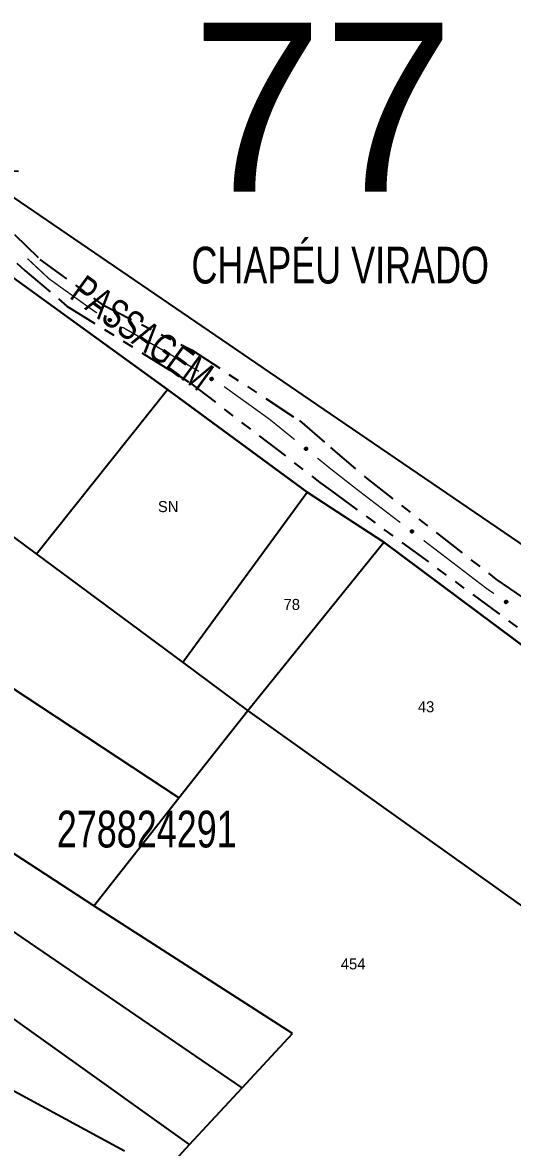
# Model space of a CAD drawing. Extents: x 204373 to 205952, y 4873300 to 4875179.
# Drawn here: x 204595.5 to 204662.1, y 4873976.1 to 4874129.1 of the extents above; entities that cross this region are included whole.
import ezdxf
from ezdxf.enums import TextEntityAlignment as Align

# ---------------------------------------------------------------- set-up
doc = ezdxf.new("R2010")
doc.units = 0
doc.header["$LTSCALE"] = 1.5
doc.header["$MEASUREMENT"] = 0
doc.linetypes.add('TRACO_25', pattern=[8, 3, -1, 1, -1, 1, -1])
for name, color, linetype in [('CD_MALHA_LOTES', 7, 'CONTINUOUS'), ('CD_TXT_QUADRA', 255, 'CONTINUOUS'), ('LM-TXT-LSB', 7, 'CONTINUOUS'), ('RU-QUADRA', 220, 'CONTINUOUS'), ('SV-EIXO-RUA-N-PAV', 6, 'CONTINUOUS'), ('SV-RUA-NAO-PAV', 7, 'CONTINUOUS'), ('SV-TXT-RUA-N-PAV', 7, 'CONTINUOUS'), ('Th_NmrPort', 1, 'CONTINUOUS')]:
    doc.layers.add(name, color=color, linetype=linetype)
doc.styles.add('ARIAL', font='ARIAL.SHX')
doc.styles.add('SWIS', font='swissko.ttf')

msp = doc.modelspace()

# ---------------------------------------------------------------- linework, layer by layer
at = {"layer": 'CD_MALHA_LOTES', "linetype": 'Continuous', "flags": 128}
for points in [[(204637.395999, 4874075.836687), (204565.80208, 4874124.718666)], [(204560.580126, 4874118.67822), (204615.204462, 4874079.146554)], [(204597.40273, 4874056.800165), (204548.599282, 4874092.980863)], [(204597.40273, 4874056.800165), (204615.204462, 4874079.146554)], [(204615.204462, 4874079.146554), (204634.214099, 4874065.169209)], [(204671.87607, 4874052.294826), (204637.395999, 4874075.836687)], [(204616.770464, 4874023.61375), (204539.873825, 4874074.230982)], [(204617.278886, 4874042.06487), (204634.214099, 4874065.169209)], [(204634.214099, 4874065.169209), (204644.636398, 4874058.391988)], [(204637.395617, 4874049.433287), (204644.636398, 4874058.391988)], [(204644.636398, 4874058.391988), (204682.766931, 4874029.984244)], [(204605.210158, 4874008.939149), (204531.754616, 4874056.783852)], [(204617.278886, 4874042.06487), (204597.40273, 4874056.800165)], [(204625.369004, 4873984.187391), (204528.65616, 4874050.246923)], [(204626.134152, 4874035.499972), (204637.395617, 4874049.433287)], [(204626.134152, 4874035.499972), (204617.278886, 4874042.06487)], [(204618.207306, 4873976.46642), (204527.082654, 4874041.518602)], [(204616.770464, 4874023.61375), (204626.134152, 4874035.499972)], [(204637.395299, 4874027.478503), (204626.134152, 4874035.499972)], [(204666.562281, 4874006.702462), (204637.395299, 4874027.478503)], [(204609.355125, 4873975.55953), (204518.766268, 4874024.677529)], [(204605.210158, 4874008.939149), (204616.770464, 4874023.61375)], [(204632.208589, 4873991.561094), (204605.210158, 4874008.939149)], [(204625.369004, 4873984.187391), (204632.208589, 4873991.561094)], [(204618.207306, 4873976.46642), (204625.369004, 4873984.187391)], [(204614.828578, 4873972.82384), (204618.207306, 4873976.46642)]]:
    msp.add_lwpolyline(points, dxfattribs=at)
at = {"layer": 'RU-QUADRA', "linetype": 'Continuous', "flags": 128}
for points in [[(204671.87607, 4874052.294826), (204637.395999, 4874075.836687), (204565.80208, 4874124.718666)], [(204688.885014, 4873940.858669), (204705.651866, 4873977.567162), (204717.821889, 4874004.255229), (204682.766931, 4874029.984244), (204644.636398, 4874058.391988), (204637.395814, 4874063.100262), (204634.214099, 4874065.169209), (204615.204462, 4874079.146554), (204590.599824, 4874096.952946), (204560.580126, 4874118.67822), (204548.599282, 4874092.980863), (204539.671673, 4874073.796583), (204531.754616, 4874056.783852), (204525.171994, 4874042.896248), (204527.082654, 4874041.518602), (204518.766268, 4874024.677529), (204512.786582, 4874012.568383), (204510.833142, 4874013.618581), (204506.45423, 4874003.642652), (204508.271832, 4874002.690539), (204503.092969, 4873991.259694), (204495.370618, 4873974.214834)]]:
    msp.add_lwpolyline(points, dxfattribs=at)
at = {"layer": 'SV-EIXO-RUA-N-PAV', "const_width": 0.18}
for points in [[(204596.171546, 4874096.939428), (204599.093242, 4874094.207452)], [(204599.093242, 4874094.207452), (204599.120429, 4874094.182031)], [(204599.120429, 4874094.182031), (204604.781926, 4874090.128914)], [(204604.781926, 4874090.128914), (204605.304755, 4874089.754616)], [(204605.304755, 4874089.754616), (204605.615418, 4874089.578726)], [(204609.096238, 4874087.607967), (204614.317469, 4874084.651829)], [(204614.317469, 4874084.651829), (204614.862351, 4874084.34333)], [(204614.862351, 4874084.34333), (204619.488838, 4874081.609497)], [(204622.913214, 4874079.54498), (204628.596867, 4874075.458895)], [(204628.596867, 4874075.458895), (204629.093329, 4874075.101979)], [(204629.093329, 4874075.101979), (204632.502716, 4874072.338737)], [(204635.610241, 4874069.820148), (204637.164003, 4874068.560854)], [(204637.164003, 4874068.560854), (204637.378108, 4874068.387327)], [(204637.378108, 4874068.387327), (204640.526431, 4874065.919927)], [(204640.526431, 4874065.919927), (204641.032432, 4874065.523365)], [(204641.032432, 4874065.523365), (204646.878791, 4874061.05713)], [(204650.057405, 4874058.628877), (204658.003941, 4874052.558245)], [(204658.003941, 4874052.558245), (204658.64357, 4874052.06961)], [(204658.64357, 4874052.06961), (204659.629882, 4874051.394765)]]:
    msp.add_lwpolyline(points, dxfattribs=at)
at = {"layer": 'SV-EIXO-RUA-N-PAV'}
for points in [[(204607.285032, 4874088.759929), (204607.331976, 4874088.773651), (204607.375128, 4874088.775846), (204607.411646, 4874088.767317), (204607.44195, 4874088.751366), (204607.471115, 4874088.731555), (204607.496113, 4874088.705094), (204607.517352, 4874088.66958), (204607.531448, 4874088.622586), (204607.530791, 4874088.578233), (204607.524344, 4874088.541984), (204607.509531, 4874088.509427), (204607.489811, 4874088.481417), (204607.461467, 4874088.45636), (204607.425267, 4874088.435187), (204607.377669, 4874088.422157), (204607.335349, 4874088.420296), (204607.300244, 4874088.429473), (204607.267607, 4874088.444572), (204607.238075, 4874088.465154), (204607.213686, 4874088.49127), (204607.192434, 4874088.527756), (204607.180196, 4874088.574906), (204607.177858, 4874088.617093), (204607.186539, 4874088.652318), (204607.202128, 4874088.684114), (204607.221643, 4874088.713608), (204607.247195, 4874088.739844), (204607.285032, 4874088.759929)], [(204621.142994, 4874080.759904), (204621.190184, 4874080.772754), (204621.233369, 4874080.774148), (204621.269722, 4874080.764944), (204621.299726, 4874080.748434), (204621.328519, 4874080.728087), (204621.353022, 4874080.701167), (204621.3736, 4874080.665266), (204621.386822, 4874080.618018), (204621.385343, 4874080.573685), (204621.378226, 4874080.537562), (204621.362812, 4874080.505285), (204621.342577, 4874080.477645), (204621.313773, 4874080.453117), (204621.277187, 4874080.432619), (204621.229356, 4874080.420473), (204621.187009, 4874080.419396), (204621.15208, 4874080.429222), (204621.119729, 4874080.444924), (204621.090582, 4874080.466049), (204621.066682, 4874080.492613), (204621.04611, 4874080.529486), (204621.034747, 4874080.576855), (204621.033191, 4874080.619078), (204621.042524, 4874080.654136), (204621.058699, 4874080.685638), (204621.078757, 4874080.714765), (204621.104791, 4874080.740523), (204621.142994, 4874080.759904)], [(204634.014168, 4874071.25543), (204634.062733, 4874071.261211), (204634.105655, 4874071.256248), (204634.140263, 4874071.241805), (204634.167516, 4874071.221068), (204634.193009, 4874071.196712), (204634.213293, 4874071.166486), (204634.228375, 4874071.127952), (204634.234516, 4874071.079275), (204634.226542, 4874071.03564), (204634.214197, 4874071.000953), (204634.19421, 4874070.97129), (204634.170135, 4874070.946921), (204634.138042, 4874070.92689), (204634.098842, 4874070.911987), (204634.049745, 4874070.906997), (204634.0077, 4874070.912151), (204633.974592, 4874070.927), (204633.944898, 4874070.947282), (204633.91917, 4874070.972459), (204633.89943, 4874071.002244), (204633.884496, 4874071.041739), (204633.880212, 4874071.090263), (204633.884874, 4874071.132257), (204633.899254, 4874071.165564), (204633.919881, 4874071.194349), (204633.943998, 4874071.220215), (204633.973533, 4874071.24187), (204634.014168, 4874071.25543)], [(204648.420748, 4874060.017702), (204648.469127, 4874060.024876), (204648.512174, 4874060.021148), (204648.547182, 4874060.007706), (204648.575021, 4874059.98776), (204648.601203, 4874059.964147), (204648.622347, 4874059.934517), (204648.63853, 4874059.896432), (204648.646067, 4874059.847951), (204648.63935, 4874059.804105), (204648.628008, 4874059.769078), (204648.608881, 4874059.738853), (204648.585516, 4874059.713803), (204648.554012, 4874059.692857), (204648.515256, 4874059.676834), (204648.466323, 4874059.670435), (204648.424147, 4874059.674379), (204648.390626, 4874059.68827), (204648.360361, 4874059.707691), (204648.333921, 4874059.732118), (204648.313333, 4874059.761324), (204648.29727, 4874059.800373), (204648.291594, 4874059.848754), (204648.295047, 4874059.890865), (204648.308465, 4874059.924571), (204648.328255, 4874059.953937), (204648.35162, 4874059.980485), (204648.38052, 4874060.00298), (204648.420748, 4874060.017702)], [(204661.224076, 4874050.437382), (204661.272015, 4874050.447075), (204661.315197, 4874050.445603), (204661.350861, 4874050.434009), (204661.379704, 4874050.415547), (204661.407084, 4874050.393335), (204661.429749, 4874050.364851), (204661.447901, 4874050.327664), (204661.457963, 4874050.279644), (204661.453548, 4874050.235507), (204661.444052, 4874050.199935), (204661.426532, 4874050.16875), (204661.404509, 4874050.142513), (204661.374142, 4874050.119948), (204661.336278, 4874050.101921), (204661.287747, 4874050.092972), (204661.245421, 4874050.094705), (204661.211221, 4874050.106825), (204661.179982, 4874050.124637), (204661.1523, 4874050.147648), (204661.130213, 4874050.175737), (204661.11213, 4874050.213894), (204661.103933, 4874050.261911), (204661.10518, 4874050.304145), (204661.116816, 4874050.338507), (204661.135044, 4874050.368868), (204661.156989, 4874050.396601), (204661.184673, 4874050.420576), (204661.224076, 4874050.437382)]]:
    msp.add_lwpolyline(points, close=True, dxfattribs=at)
for points in [[(204607.177858, 4874088.617093), (204607.489811, 4874088.481417)], [(204607.180196, 4874088.574906), (204607.461467, 4874088.45636)], [(204607.180422, 4874088.594059), (204607.471006, 4874088.470306)], [(204607.18484, 4874088.632326), (204607.496798, 4874088.496472)], [(204607.186539, 4874088.652318), (204607.509531, 4874088.509427)], [(204607.19041, 4874088.55077), (204607.440465, 4874088.446828)], [(204607.192434, 4874088.527756), (204607.425267, 4874088.435187)], [(204607.196382, 4874088.666561), (204607.51412, 4874088.524298)], [(204607.202128, 4874088.684114), (204607.524344, 4874088.541984)], [(204607.209024, 4874088.50887), (204607.394488, 4874088.43209)], [(204607.213686, 4874088.49127), (204607.377669, 4874088.422157)], [(204607.215721, 4874088.697949), (204607.524117, 4874088.564111)], [(204607.221643, 4874088.713608), (204607.530791, 4874088.578233)], [(204607.22997, 4874088.476627), (204607.350685, 4874088.423961)], [(204607.238075, 4874088.465154), (204607.335349, 4874088.420296)], [(204607.238465, 4874088.724272), (204607.527348, 4874088.603051)], [(204607.247195, 4874088.739844), (204607.531448, 4874088.622586)], [(204607.265959, 4874088.747907), (204607.520406, 4874088.646183)], [(204607.285032, 4874088.759929), (204607.517352, 4874088.66958)], [(204607.310906, 4874088.766365), (204607.500089, 4874088.690615)], [(204607.331976, 4874088.773651), (204607.496113, 4874088.705094)], [(204607.356569, 4874088.775008), (204607.475424, 4874088.721828)], [(204607.375128, 4874088.775846), (204607.471115, 4874088.731555)], [(204621.033191, 4874080.619078), (204621.342577, 4874080.477645)], [(204621.034747, 4874080.576855), (204621.313773, 4874080.453117)], [(204621.035328, 4874080.596), (204621.32357, 4874080.466884)], [(204621.040454, 4874080.63418), (204621.349841, 4874080.492568)], [(204621.042524, 4874080.654136), (204621.362812, 4874080.505285)], [(204621.044512, 4874080.552534), (204621.292599, 4874080.443976)], [(204621.04611, 4874080.529486), (204621.277187, 4874080.432619)], [(204621.052629, 4874080.668194), (204621.367676, 4874080.520068)], [(204621.058699, 4874080.685638), (204621.378226, 4874080.537562)], [(204621.062347, 4874080.510296), (204621.246356, 4874080.430093)], [(204621.066682, 4874080.492613), (204621.229356, 4874080.420473)], [(204621.072546, 4874080.699218), (204621.378409, 4874080.559689)], [(204621.078757, 4874080.714765), (204621.385343, 4874080.573685)], [(204621.082692, 4874080.47767), (204621.20241, 4874080.422777)], [(204621.090582, 4874080.466049), (204621.187009, 4874080.419396)], [(204621.095774, 4874080.725116), (204621.382361, 4874080.598563)], [(204621.104791, 4874080.740523), (204621.386822, 4874080.618018)], [(204621.123701, 4874080.748237), (204621.37622, 4874080.641815)], [(204621.142994, 4874080.759904), (204621.3736, 4874080.665266)], [(204621.168983, 4874080.765859), (204621.35673, 4874080.686616)], [(204621.190184, 4874080.772754), (204621.353022, 4874080.701167)], [(204621.214798, 4874080.773655), (204621.332647, 4874080.718281)], [(204621.233369, 4874080.774148), (204621.328519, 4874080.728087)], [(204633.880212, 4874071.090263), (204634.138042, 4874070.92689)], [(204633.883599, 4874071.109115), (204634.149754, 4874070.939068)], [(204633.884496, 4874071.041739), (204634.098842, 4874070.911987)], [(204633.884874, 4874071.132257), (204634.170135, 4874070.946921)], [(204633.8863, 4874071.064772), (204634.115754, 4874070.920957)], [(204633.894276, 4874071.146128), (204634.179512, 4874070.960616)], [(204633.897739, 4874071.020373), (204634.067974, 4874070.914016)], [(204633.899254, 4874071.165564), (204634.19421, 4874070.97129)], [(204633.89943, 4874071.002244), (204634.049745, 4874070.906997)], [(204633.911314, 4874071.177986), (204634.201193, 4874070.985199)], [(204633.913071, 4874070.985113), (204634.02343, 4874070.913233)], [(204633.91917, 4874070.972459), (204634.0077, 4874070.912151)], [(204633.919881, 4874071.194349), (204634.214197, 4874071.000953)], [(204633.935572, 4874071.205748), (204634.217628, 4874071.022814)], [(204633.943998, 4874071.220215), (204634.226542, 4874071.03564)], [(204633.962351, 4874071.227954), (204634.227245, 4874071.060686)], [(204633.973533, 4874071.24187), (204634.234516, 4874071.079275)], [(204633.993371, 4874071.246724), (204634.227523, 4874071.104371)], [(204634.014168, 4874071.25543), (204634.228375, 4874071.127952)], [(204634.04075, 4874071.257504), (204634.214824, 4874071.151549)], [(204634.062733, 4874071.261211), (204634.213293, 4874071.166486)], [(204634.087213, 4874071.258487), (204634.195652, 4874071.186407)], [(204634.105655, 4874071.256248), (204634.193009, 4874071.196712)], [(204648.291594, 4874059.848754), (204648.554012, 4874059.692857)], [(204648.294437, 4874059.867696), (204648.565369, 4874059.705367)], [(204648.295047, 4874059.890865), (204648.585516, 4874059.713803)], [(204648.29727, 4874059.800373), (204648.515256, 4874059.676834)], [(204648.298412, 4874059.823448), (204648.531904, 4874059.686287)], [(204648.304047, 4874059.905), (204648.594496, 4874059.727761)], [(204648.308465, 4874059.924571), (204648.608881, 4874059.738853)], [(204648.311122, 4874059.779396), (204648.484343, 4874059.677975)], [(204648.313333, 4874059.761324), (204648.466323, 4874059.670435)], [(204648.320162, 4874059.937334), (204648.615461, 4874059.752957)], [(204648.327461, 4874059.744591), (204648.43984, 4874059.675913)], [(204648.328255, 4874059.953937), (204648.628008, 4874059.769078)], [(204648.333921, 4874059.732118), (204648.424147, 4874059.674379)], [(204648.343612, 4874059.965782), (204648.630808, 4874059.791029)], [(204648.35162, 4874059.980485), (204648.63935, 4874059.804105)], [(204648.369743, 4874059.988749), (204648.639334, 4874059.829161)], [(204648.38052, 4874060.00298), (204648.646067, 4874059.847951)], [(204648.40021, 4874060.008402), (204648.638356, 4874059.872836)], [(204648.420748, 4874060.017702), (204648.63853, 4874059.896432)], [(204648.447259, 4874060.020539), (204648.624306, 4874059.919629)], [(204648.469127, 4874060.024876), (204648.622347, 4874059.934517)], [(204648.493675, 4874060.022857), (204648.604141, 4874059.953922)], [(204648.512174, 4874060.021148), (204648.601203, 4874059.964147)], [(204661.103933, 4874050.261911), (204661.374142, 4874050.119948)], [(204661.10518, 4874050.304145), (204661.404509, 4874050.142513)], [(204661.105782, 4874050.280976), (204661.38483, 4874050.133035)], [(204661.112065, 4874050.236997), (204661.352409, 4874050.112231)], [(204661.11213, 4874050.213894), (204661.336278, 4874050.101921)], [(204661.113428, 4874050.318732), (204661.412747, 4874050.156922)], [(204661.116816, 4874050.338507), (204661.426532, 4874050.16875)], [(204661.12706, 4874050.19367), (204661.305347, 4874050.101444)], [(204661.127831, 4874050.351864), (204661.432365, 4874050.183179)], [(204661.130213, 4874050.175737), (204661.287747, 4874050.092972)], [(204661.135044, 4874050.368868), (204661.444052, 4874050.199935)], [(204661.145197, 4874050.159767), (204661.261013, 4874050.097058)], [(204661.149761, 4874050.3815), (204661.445701, 4874050.222001)], [(204661.1523, 4874050.147648), (204661.245421, 4874050.094705)], [(204661.156989, 4874050.396601), (204661.453548, 4874050.235507)], [(204661.174655, 4874050.405801), (204661.452221, 4874050.260527)], [(204661.184673, 4874050.420576), (204661.457963, 4874050.279644)], [(204661.204053, 4874050.42702), (204661.448961, 4874050.304092)], [(204661.224076, 4874050.437382), (204661.447901, 4874050.327664)], [(204661.250403, 4874050.441601), (204661.432484, 4874050.350086)], [(204661.272015, 4874050.447075), (204661.429749, 4874050.364851)], [(204661.296635, 4874050.446342), (204661.410554, 4874050.383278)], [(204661.315197, 4874050.445603), (204661.407084, 4874050.393335)]]:
    msp.add_lwpolyline(points, dxfattribs=at)
at = {"layer": 'SV-RUA-NAO-PAV', "linetype": 'TRACO_25'}
for points in [[(204558.813758, 4874119.973049, 11.508508), (204560.67983, 4874120.153381, 11.508508), (204562.50787, 4874119.75326, 11.508508), (204586.025069, 4874104.575595, 11.681661), (204595.793506, 4874095.32416, 11.75587), (204601.529144, 4874090.498385, 11.780605), (204618.158867, 4874080.146543, 11.805342), (204635.941439, 4874066.519288, 11.805342), (204637.395848, 4874065.452375, 11.830078)], [(204594.923109, 4874108.793103, 11.731133), (204589.462916, 4874109.020611, 11.731133), (204585.798467, 4874108.601053, 11.656924), (204597.846311, 4874096.849245, 11.805342), (204606.311705, 4874090.723212, 11.805342), (204618.558163, 4874084.497011, 11.830078), (204633.159411, 4874074.920339, 11.632189), (204637.395933, 4874071.281968, 11.55798)], [(204637.395933, 4874071.281968, 11.55798), (204642.301416, 4874067.069086, 11.55798), (204659.883692, 4874053.366831, 11.55798), (204665.719243, 4874049.341141, 11.706397)], [(204637.395848, 4874065.452375, 11.830078), (204663.516669, 4874046.290892, 11.830078), (204693.320586, 4874025.637357, 11.780605), (204719.693559, 4874006.509133, 11.706397), (204720.511953, 4874005.081495, 11.706397), (204720.773655, 4874003.031499, 11.656924), (204720.246229, 4874000.708464, 11.632189), (204710.590604, 4873968.980331, 11.434299), (204695.253241, 4873929.701592, 11.112728), (204680.015475, 4873892.248052, 10.84063), (204675.93594, 4873885.847508, 10.716949), (204672.555585, 4873885.722635, 10.692212), (204637.393487, 4873902.324954, 11.310617)]]:
    msp.add_polyline3d(points, dxfattribs=at)

# ---------------------------------------------------------------- texts
at = {"layer": 'CD_TXT_QUADRA', "style": 'ARIAL', "width": 0.7}
msp.add_text('278824291', height=5, dxfattribs=at).set_placement((204600.154276, 4874016.8722))
at = {"layer": 'LM-TXT-LSB', "style": 'SWIS'}
msp.add_text('77', height=23, dxfattribs=at).set_placement((204618.471412, 4874106.05478))
at = {"layer": 'LM-TXT-LSB', "style": 'ARIAL', "width": 0.7}
msp.add_text('CHAPÉU VIRADO', height=5, dxfattribs=at).set_placement((204618.471412, 4874093.563461))
at = {"layer": 'SV-TXT-RUA-N-PAV', "style": 'ARIAL', "width": 0.7}
msp.add_text('PASSAGEM', height=4, rotation=324, dxfattribs=at).set_placement((204601.715691, 4874091.678168, 11.830078))
at = {"layer": 'Th_NmrPort', "color": 1}
for s, p in [('SN', (204613.908131, 4874063.228927)), ('78', (204631.004191, 4874049.921616)), ('43', (204649.270584, 4874036.003924)), ('454', (204638.791836, 4874001.038304))]:
    msp.add_text(s, height=1.5, dxfattribs=at).set_placement(p, align=Align.MIDDLE_LEFT)

doc.saveas('drawing.dxf')
